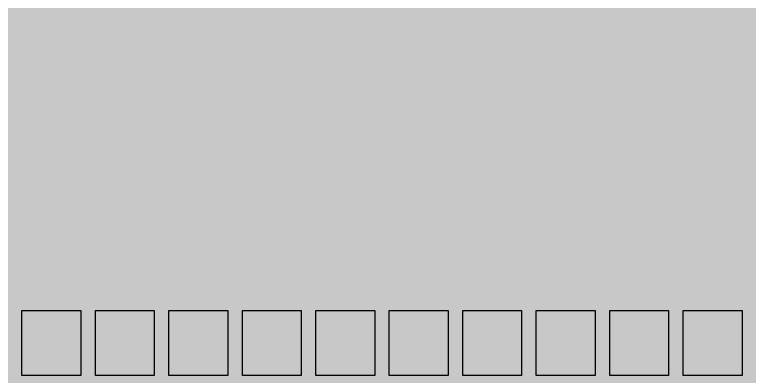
# Model space of a CAD drawing. Header units: centimetres. Extents: x 0 to 1099704, y -139216 to 99734.
# Drawn here: x 851129.5 to 851381.5, y -25031.9 to -24907.6 of the extents above; entities that cross this region are included whole.
import ezdxf

# ---------------------------------------------------------------- set-up
doc = ezdxf.new("R2010")
doc.units = ezdxf.units.CM
doc.header["$LTSCALE"] = 4
for name, color, linetype in [('0.2', 2, 'Continuous'), ('0.4', 4, 'Continuous'), ('0.6', 6, 'Continuous')]:
    doc.layers.add(name, color=color, linetype=linetype)

msp = doc.modelspace()

# ---------------------------------------------------------------- hatches: boundary and pattern name
at = {"layer": '0.2', "true_color": 0x000000}
h = msp.add_hatch(color=18, dxfattribs=at)
h.dxf.hatch_style = 1
h.paths.add_polyline_path([(851378.955, -25009.237), (851358.755, -25009.237), (851358.755, -25031.592), (851378.955, -25031.592)])
h.paths.add_polyline_path([(851353.755, -25009.237), (851333.555, -25009.237), (851333.555, -25031.592), (851353.755, -25031.592)])
h.paths.add_polyline_path([(851328.555, -25009.237), (851308.355, -25009.237), (851308.355, -25031.592), (851328.555, -25031.592)])
h.paths.add_polyline_path([(851303.355, -25009.237), (851283.155, -25009.237), (851283.155, -25031.592), (851303.355, -25031.592)])
h.paths.add_polyline_path([(851278.155, -25009.237), (851257.955, -25009.237), (851257.955, -25031.592), (851278.155, -25031.592)])
h.paths.add_polyline_path([(851252.955, -25009.237), (851232.755, -25009.237), (851232.755, -25031.592), (851252.955, -25031.592)])
h.paths.add_polyline_path([(851227.755, -25009.237), (851207.555, -25009.237), (851207.555, -25031.592), (851227.755, -25031.592)])
h.paths.add_polyline_path([(851202.555, -25009.237), (851182.355, -25009.237), (851182.355, -25031.592), (851202.555, -25031.592)])
h.paths.add_polyline_path([(851177.355, -25009.237), (851157.155, -25009.237), (851157.155, -25031.592), (851177.355, -25031.592)])
h.paths.add_polyline_path([(851152.155, -25009.237), (851131.955, -25009.237), (851131.955, -25031.592), (851152.155, -25031.592)])
h.paths.add_polyline_path([(851126.955, -25009.237), (851106.755, -25009.237), (851106.755, -25031.592), (851126.955, -25031.592)])
h.paths.add_polyline_path([(851101.755, -25009.237), (851081.555, -25009.237), (851081.555, -25031.592), (851101.755, -25031.592)])
h.paths.add_polyline_path([(851076.555, -25009.237), (851056.355, -25009.237), (851056.355, -25031.592), (851076.555, -25031.592)])
h.paths.add_polyline_path([(851051.355, -25009.237), (851031.155, -25009.237), (851031.155, -25031.592), (851051.355, -25031.592)])
at = {"layer": '0.4', "true_color": 0xf8f3ec}
h = msp.add_hatch(color=7, dxfattribs=at)
h.dxf.hatch_style = 1
h.paths.add_polyline_path([(861342.461, -28259.322), (861342.461, -19037.773), (839953.654, -19037.773), (839953.654, -28259.322)])

# ---------------------------------------------------------------- linework, layer by layer
at = {"layer": '0.6'}
for points in [[(851131.955, -25009.237), (851152.155, -25009.237), (851152.155, -25031.592), (851131.955, -25031.592)], [(851157.155, -25009.237), (851177.355, -25009.237), (851177.355, -25031.592), (851157.155, -25031.592)], [(851182.355, -25009.237), (851202.555, -25009.237), (851202.555, -25031.592), (851182.355, -25031.592)], [(851207.555, -25009.237), (851227.755, -25009.237), (851227.755, -25031.592), (851207.555, -25031.592)], [(851232.755, -25009.237), (851252.955, -25009.237), (851252.955, -25031.592), (851232.755, -25031.592)], [(851257.955, -25009.237), (851278.155, -25009.237), (851278.155, -25031.592), (851257.955, -25031.592)], [(851283.155, -25009.237), (851303.355, -25009.237), (851303.355, -25031.592), (851283.155, -25031.592)], [(851308.355, -25009.237), (851328.555, -25009.237), (851328.555, -25031.592), (851308.355, -25031.592)], [(851333.555, -25009.237), (851353.755, -25009.237), (851353.755, -25031.592), (851333.555, -25031.592)], [(851358.755, -25009.237), (851378.955, -25009.237), (851378.955, -25031.592), (851358.755, -25031.592)]]:
    msp.add_lwpolyline(points, close=True, dxfattribs=at)

doc.saveas('drawing.dxf')
